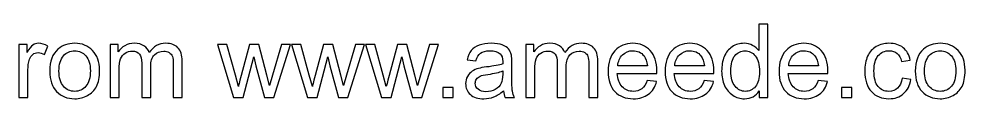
# Model space of a CAD drawing. Header units: millimetres. Extents: x 3373 to 5945, y -463 to 413.
# Drawn here: x 4654 to 5293, y -463 to -413 of the extents above; entities that cross this region are included whole.
import ezdxf

# ---------------------------------------------------------------- set-up
doc = ezdxf.new("R2010")
doc.units = ezdxf.units.MM
doc.header["$MEASUREMENT"] = 0
doc.layers.add('Layer 1', color=7, linetype='Continuous')

msp = doc.modelspace()

# ---------------------------------------------------------------- linework, layer by layer
at = {"layer": 'Layer 1', "color": 250}
for points, knots in [([(5154.4852, -462.3133), (5154.4852, -462.3133), (5154.4852, -457.758), (5154.4852, -457.758), (5154.4852, -457.758), (5152.2133, -461.2984), (5148.8689, -463.0744), (5144.4519, -463.0744), (5144.4519, -463.0744), (5141.5919, -463.0744), (5138.9625, -462.2902), (5136.5753, -460.7103), (5136.5753, -460.7103), (5134.1765, -459.1419), (5132.3198, -456.9392), (5130.9936, -454.1253), (5130.9936, -454.1253), (5129.6789, -451.2998), (5129.0215, -448.0592), (5129.0215, -444.3919), (5129.0215, -444.3919), (5129.0215, -440.8168), (5129.6212, -437.5762), (5130.8091, -434.6585), (5130.8091, -434.6585), (5132.0084, -431.7523), (5133.796, -429.515), (5136.1832, -427.9697), (5136.1832, -427.9697), (5138.5589, -426.4128), (5141.2344, -425.6401), (5144.1752, -425.6401), (5144.1752, -425.6401), (5146.3433, -425.6401), (5148.2692, -426.1014), (5149.9529, -427.0125), (5149.9529, -427.0125), (5151.6367, -427.9235), (5153.009, -429.1229), (5154.07, -430.5875), (5154.07, -430.5875), (5154.07, -430.5875), (5154.07, -412.7699), (5154.07, -412.7699), (5154.07, -412.7699), (5154.07, -412.7699), (5160.1591, -412.7699), (5160.1591, -412.7699), (5160.1591, -412.7699), (5160.1591, -412.7699), (5160.1591, -462.3133), (5160.1591, -462.3133), (5160.1591, -462.3133), (5160.1591, -462.3133), (5154.4852, -462.3133), (5154.4852, -462.3133)], [0, 0, 0, 0, 0.06666667, 0.06666667, 0.06666667, 0.06666667, 0.13333333, 0.13333333, 0.13333333, 0.13333333, 0.2, 0.2, 0.2, 0.2, 0.26666667, 0.26666667, 0.26666667, 0.26666667, 0.33333333, 0.33333333, 0.33333333, 0.33333333, 0.4, 0.4, 0.4, 0.4, 0.46666667, 0.46666667, 0.46666667, 0.46666667, 0.53333333, 0.53333333, 0.53333333, 0.53333333, 0.6, 0.6, 0.6, 0.6, 0.66666667, 0.66666667, 0.66666667, 0.66666667, 0.73333333, 0.73333333, 0.73333333, 0.73333333, 0.8, 0.8, 0.8, 0.8, 0.86666667, 0.86666667, 0.86666667, 0.86666667, 1, 1, 1, 1]), ([(4654.4381, -462.3133), (4654.4381, -462.3133), (4654.4381, -426.4012), (4654.4381, -426.4012), (4654.4381, -426.4012), (4654.4381, -426.4012), (4659.9044, -426.4012), (4659.9044, -426.4012), (4659.9044, -426.4012), (4659.9044, -426.4012), (4659.9044, -431.9022), (4659.9044, -431.9022), (4659.9044, -431.9022), (4661.2999, -429.3536), (4662.5915, -427.6698), (4663.7793, -426.8625), (4663.7793, -426.8625), (4664.9672, -426.0437), (4666.2703, -425.6401), (4667.6888, -425.6401), (4667.6888, -425.6401), (4669.7416, -425.6401), (4671.829, -426.2859), (4673.951, -427.566), (4673.951, -427.566), (4673.951, -427.566), (4671.7829, -433.1823), (4671.7829, -433.1823), (4671.7829, -433.1823), (4670.3067, -432.352), (4668.8306, -431.9368), (4667.3544, -431.9368), (4667.3544, -431.9368), (4666.0282, -431.9368), (4664.8403, -432.3405), (4663.7909, -433.1362), (4663.7909, -433.1362), (4662.7414, -433.9319), (4661.9918, -435.0391), (4661.542, -436.4575), (4661.542, -436.4575), (4660.8616, -438.6141), (4660.5272, -440.9783), (4660.5272, -443.55), (4660.5272, -443.55), (4660.5272, -443.55), (4660.5272, -462.3133), (4660.5272, -462.3133), (4660.5272, -462.3133), (4660.5272, -462.3133), (4654.4381, -462.3133), (4654.4381, -462.3133)], [0, 0, 0, 0, 0.07142857, 0.07142857, 0.07142857, 0.07142857, 0.14285714, 0.14285714, 0.14285714, 0.14285714, 0.21428571, 0.21428571, 0.21428571, 0.21428571, 0.28571429, 0.28571429, 0.28571429, 0.28571429, 0.35714286, 0.35714286, 0.35714286, 0.35714286, 0.42857143, 0.42857143, 0.42857143, 0.42857143, 0.5, 0.5, 0.5, 0.5, 0.57142857, 0.57142857, 0.57142857, 0.57142857, 0.64285714, 0.64285714, 0.64285714, 0.64285714, 0.71428571, 0.71428571, 0.71428571, 0.71428571, 0.78571429, 0.78571429, 0.78571429, 0.78571429, 0.85714286, 0.85714286, 0.85714286, 0.85714286, 1, 1, 1, 1]), ([(4675.2656, -444.3573), (4675.2656, -437.7261), (4677.1108, -432.8133), (4680.8127, -429.6188), (4680.8127, -429.6188), (4683.8919, -426.9663), (4687.663, -425.6401), (4692.103, -425.6401), (4692.103, -425.6401), (4697.0274, -425.6401), (4701.0637, -427.2547), (4704.2005, -430.4837), (4704.2005, -430.4837), (4707.3258, -433.7013), (4708.8943, -438.1643), (4708.8943, -443.8498), (4708.8943, -443.8498), (4708.8943, -448.4628), (4708.2023, -452.084), (4706.8184, -454.7249), (4706.8184, -454.7249), (4705.4345, -457.3659), (4703.4163, -459.4187), (4700.7639, -460.8833), (4700.7639, -460.8833), (4698.1229, -462.3479), (4695.2283, -463.0744), (4692.103, -463.0744), (4692.103, -463.0744), (4687.0749, -463.0744), (4683.0154, -461.4714), (4679.9132, -458.2539), (4679.9132, -458.2539), (4676.811, -455.0363), (4675.2656, -450.4003), (4675.2656, -444.3573)], [0, 0, 0, 0, 0.1, 0.1, 0.1, 0.1, 0.2, 0.2, 0.2, 0.2, 0.3, 0.3, 0.3, 0.3, 0.4, 0.4, 0.4, 0.4, 0.5, 0.5, 0.5, 0.5, 0.6, 0.6, 0.6, 0.6, 0.7, 0.7, 0.7, 0.7, 0.8, 0.8, 0.8, 0.8, 1, 1, 1, 1]), ([(4716.0329, -462.3133), (4716.0329, -462.3133), (4716.0329, -426.4012), (4716.0329, -426.4012), (4716.0329, -426.4012), (4716.0329, -426.4012), (4721.4992, -426.4012), (4721.4992, -426.4012), (4721.4992, -426.4012), (4721.4992, -426.4012), (4721.4992, -431.4755), (4721.4992, -431.4755), (4721.4992, -431.4755), (4722.6179, -429.7226), (4724.1171, -428.3041), (4725.9854, -427.2431), (4725.9854, -427.2431), (4727.8536, -426.1706), (4729.9756, -425.6401), (4732.3628, -425.6401), (4732.3628, -425.6401), (4735.0153, -425.6401), (4737.1949, -426.1937), (4738.8902, -427.2892), (4738.8902, -427.2892), (4740.5854, -428.3964), (4741.7848, -429.9302), (4742.4768, -431.9138), (4742.4768, -431.9138), (4745.3368, -427.7275), (4749.0387, -425.6401), (4753.6056, -425.6401), (4753.6056, -425.6401), (4757.1806, -425.6401), (4759.9369, -426.6204), (4761.8513, -428.5924), (4761.8513, -428.5924), (4763.7772, -430.5645), (4764.7459, -433.5975), (4764.7459, -437.6915), (4764.7459, -437.6915), (4764.7459, -437.6915), (4764.7459, -462.3133), (4764.7459, -462.3133), (4764.7459, -462.3133), (4764.7459, -462.3133), (4758.6568, -462.3133), (4758.6568, -462.3133), (4758.6568, -462.3133), (4758.6568, -462.3133), (4758.6568, -439.7097), (4758.6568, -439.7097), (4758.6568, -439.7097), (4758.6568, -437.2879), (4758.4492, -435.535), (4758.0571, -434.4624), (4758.0571, -434.4624), (4757.665, -433.3899), (4756.95, -432.5365), (4755.9005, -431.8792), (4755.9005, -431.8792), (4754.8626, -431.2218), (4753.6402, -430.8989), (4752.2447, -430.8989), (4752.2447, -430.8989), (4749.7076, -430.8989), (4747.6087, -431.7408), (4745.9365, -433.413), (4745.9365, -433.413), (4744.2643, -435.0967), (4743.434, -437.7838), (4743.434, -441.4742), (4743.434, -441.4742), (4743.434, -441.4742), (4743.434, -462.3133), (4743.434, -462.3133), (4743.434, -462.3133), (4743.434, -462.3133), (4737.3448, -462.3133), (4737.3448, -462.3133), (4737.3448, -462.3133), (4737.3448, -462.3133), (4737.3448, -439.0062), (4737.3448, -439.0062), (4737.3448, -439.0062), (4737.3448, -436.3076), (4736.8489, -434.2779), (4735.8571, -432.9286), (4735.8571, -432.9286), (4734.8653, -431.5793), (4733.2393, -430.8989), (4730.9904, -430.8989), (4730.9904, -430.8989), (4729.2836, -430.8989), (4727.7037, -431.3487), (4726.2506, -432.2482), (4726.2506, -432.2482), (4724.7975, -433.1477), (4723.7481, -434.4624), (4723.0907, -436.2038), (4723.0907, -436.2038), (4722.4449, -437.9337), (4722.122, -440.4362), (4722.122, -443.6999), (4722.122, -443.6999), (4722.122, -443.6999), (4722.122, -462.3133), (4722.122, -462.3133), (4722.122, -462.3133), (4722.122, -462.3133), (4716.0329, -462.3133), (4716.0329, -462.3133)], [0, 0, 0, 0, 0.03448276, 0.03448276, 0.03448276, 0.03448276, 0.06896552, 0.06896552, 0.06896552, 0.06896552, 0.10344828, 0.10344828, 0.10344828, 0.10344828, 0.13793103, 0.13793103, 0.13793103, 0.13793103, 0.17241379, 0.17241379, 0.17241379, 0.17241379, 0.20689655, 0.20689655, 0.20689655, 0.20689655, 0.24137931, 0.24137931, 0.24137931, 0.24137931, 0.27586207, 0.27586207, 0.27586207, 0.27586207, 0.31034483, 0.31034483, 0.31034483, 0.31034483, 0.34482759, 0.34482759, 0.34482759, 0.34482759, 0.37931034, 0.37931034, 0.37931034, 0.37931034, 0.4137931, 0.4137931, 0.4137931, 0.4137931, 0.44827586, 0.44827586, 0.44827586, 0.44827586, 0.48275862, 0.48275862, 0.48275862, 0.48275862, 0.51724138, 0.51724138, 0.51724138, 0.51724138, 0.55172414, 0.55172414, 0.55172414, 0.55172414, 0.5862069, 0.5862069, 0.5862069, 0.5862069, 0.62068966, 0.62068966, 0.62068966, 0.62068966, 0.65517241, 0.65517241, 0.65517241, 0.65517241, 0.68965517, 0.68965517, 0.68965517, 0.68965517, 0.72413793, 0.72413793, 0.72413793, 0.72413793, 0.75862069, 0.75862069, 0.75862069, 0.75862069, 0.79310345, 0.79310345, 0.79310345, 0.79310345, 0.82758621, 0.82758621, 0.82758621, 0.82758621, 0.86206897, 0.86206897, 0.86206897, 0.86206897, 0.89655172, 0.89655172, 0.89655172, 0.89655172, 0.93103448, 0.93103448, 0.93103448, 0.93103448, 1, 1, 1, 1]), ([(4799.3548, -462.3133), (4799.3548, -462.3133), (4788.5028, -426.4012), (4788.5028, -426.4012), (4788.5028, -426.4012), (4788.5028, -426.4012), (4794.8687, -426.4012), (4794.8687, -426.4012), (4794.8687, -426.4012), (4794.8687, -426.4012), (4800.6003, -447.1251), (4800.6003, -447.1251), (4800.6003, -447.1251), (4800.6003, -447.1251), (4802.63, -454.8403), (4802.63, -454.8403), (4802.63, -454.8403), (4802.7108, -454.4597), (4803.3335, -451.9918), (4804.4868, -447.4364), (4804.4868, -447.4364), (4804.4868, -447.4364), (4810.1723, -426.4012), (4810.1723, -426.4012), (4810.1723, -426.4012), (4810.1723, -426.4012), (4816.4113, -426.4012), (4816.4113, -426.4012), (4816.4113, -426.4012), (4816.4113, -426.4012), (4821.82, -447.2519), (4821.82, -447.2519), (4821.82, -447.2519), (4821.82, -447.2519), (4823.5845, -454.0907), (4823.5845, -454.0907), (4823.5845, -454.0907), (4823.5845, -454.0907), (4825.6488, -447.1597), (4825.6488, -447.1597), (4825.6488, -447.1597), (4825.6488, -447.1597), (4831.8533, -426.4012), (4831.8533, -426.4012), (4831.8533, -426.4012), (4831.8533, -426.4012), (4837.7694, -426.4012), (4837.7694, -426.4012), (4837.7694, -426.4012), (4837.7694, -426.4012), (4826.5022, -462.3133), (4826.5022, -462.3133), (4826.5022, -462.3133), (4826.5022, -462.3133), (4820.2055, -462.3133), (4820.2055, -462.3133), (4820.2055, -462.3133), (4820.2055, -462.3133), (4814.5085, -440.8283), (4814.5085, -440.8283), (4814.5085, -440.8283), (4814.5085, -440.8283), (4813.0669, -434.6815), (4813.0669, -434.6815), (4813.0669, -434.6815), (4813.0669, -434.6815), (4805.8015, -462.3133), (4805.8015, -462.3133), (4805.8015, -462.3133), (4805.8015, -462.3133), (4799.3548, -462.3133), (4799.3548, -462.3133)], [0, 0, 0, 0, 0.05263158, 0.05263158, 0.05263158, 0.05263158, 0.10526316, 0.10526316, 0.10526316, 0.10526316, 0.15789474, 0.15789474, 0.15789474, 0.15789474, 0.21052632, 0.21052632, 0.21052632, 0.21052632, 0.26315789, 0.26315789, 0.26315789, 0.26315789, 0.31578947, 0.31578947, 0.31578947, 0.31578947, 0.36842105, 0.36842105, 0.36842105, 0.36842105, 0.42105263, 0.42105263, 0.42105263, 0.42105263, 0.47368421, 0.47368421, 0.47368421, 0.47368421, 0.52631579, 0.52631579, 0.52631579, 0.52631579, 0.57894737, 0.57894737, 0.57894737, 0.57894737, 0.63157895, 0.63157895, 0.63157895, 0.63157895, 0.68421053, 0.68421053, 0.68421053, 0.68421053, 0.73684211, 0.73684211, 0.73684211, 0.73684211, 0.78947368, 0.78947368, 0.78947368, 0.78947368, 0.84210526, 0.84210526, 0.84210526, 0.84210526, 0.89473684, 0.89473684, 0.89473684, 0.89473684, 1, 1, 1, 1]), ([(4849.3249, -462.3133), (4849.3249, -462.3133), (4838.4729, -426.4012), (4838.4729, -426.4012), (4838.4729, -426.4012), (4838.4729, -426.4012), (4844.8388, -426.4012), (4844.8388, -426.4012), (4844.8388, -426.4012), (4844.8388, -426.4012), (4850.5704, -447.1251), (4850.5704, -447.1251), (4850.5704, -447.1251), (4850.5704, -447.1251), (4852.6001, -454.8403), (4852.6001, -454.8403), (4852.6001, -454.8403), (4852.6809, -454.4597), (4853.3036, -451.9918), (4854.4569, -447.4364), (4854.4569, -447.4364), (4854.4569, -447.4364), (4860.1424, -426.4012), (4860.1424, -426.4012), (4860.1424, -426.4012), (4860.1424, -426.4012), (4866.3814, -426.4012), (4866.3814, -426.4012), (4866.3814, -426.4012), (4866.3814, -426.4012), (4871.7901, -447.2519), (4871.7901, -447.2519), (4871.7901, -447.2519), (4871.7901, -447.2519), (4873.5546, -454.0907), (4873.5546, -454.0907), (4873.5546, -454.0907), (4873.5546, -454.0907), (4875.6189, -447.1597), (4875.6189, -447.1597), (4875.6189, -447.1597), (4875.6189, -447.1597), (4881.8234, -426.4012), (4881.8234, -426.4012), (4881.8234, -426.4012), (4881.8234, -426.4012), (4887.7395, -426.4012), (4887.7395, -426.4012), (4887.7395, -426.4012), (4887.7395, -426.4012), (4876.4723, -462.3133), (4876.4723, -462.3133), (4876.4723, -462.3133), (4876.4723, -462.3133), (4870.1756, -462.3133), (4870.1756, -462.3133), (4870.1756, -462.3133), (4870.1756, -462.3133), (4864.4786, -440.8283), (4864.4786, -440.8283), (4864.4786, -440.8283), (4864.4786, -440.8283), (4863.037, -434.6815), (4863.037, -434.6815), (4863.037, -434.6815), (4863.037, -434.6815), (4855.7716, -462.3133), (4855.7716, -462.3133), (4855.7716, -462.3133), (4855.7716, -462.3133), (4849.3249, -462.3133), (4849.3249, -462.3133)], [0, 0, 0, 0, 0.05263158, 0.05263158, 0.05263158, 0.05263158, 0.10526316, 0.10526316, 0.10526316, 0.10526316, 0.15789474, 0.15789474, 0.15789474, 0.15789474, 0.21052632, 0.21052632, 0.21052632, 0.21052632, 0.26315789, 0.26315789, 0.26315789, 0.26315789, 0.31578947, 0.31578947, 0.31578947, 0.31578947, 0.36842105, 0.36842105, 0.36842105, 0.36842105, 0.42105263, 0.42105263, 0.42105263, 0.42105263, 0.47368421, 0.47368421, 0.47368421, 0.47368421, 0.52631579, 0.52631579, 0.52631579, 0.52631579, 0.57894737, 0.57894737, 0.57894737, 0.57894737, 0.63157895, 0.63157895, 0.63157895, 0.63157895, 0.68421053, 0.68421053, 0.68421053, 0.68421053, 0.73684211, 0.73684211, 0.73684211, 0.73684211, 0.78947368, 0.78947368, 0.78947368, 0.78947368, 0.84210526, 0.84210526, 0.84210526, 0.84210526, 0.89473684, 0.89473684, 0.89473684, 0.89473684, 1, 1, 1, 1]), ([(4899.295, -462.3133), (4899.295, -462.3133), (4888.443, -426.4012), (4888.443, -426.4012), (4888.443, -426.4012), (4888.443, -426.4012), (4894.8089, -426.4012), (4894.8089, -426.4012), (4894.8089, -426.4012), (4894.8089, -426.4012), (4900.5405, -447.1251), (4900.5405, -447.1251), (4900.5405, -447.1251), (4900.5405, -447.1251), (4902.5702, -454.8403), (4902.5702, -454.8403), (4902.5702, -454.8403), (4902.651, -454.4597), (4903.2737, -451.9918), (4904.427, -447.4364), (4904.427, -447.4364), (4904.427, -447.4364), (4910.1125, -426.4012), (4910.1125, -426.4012), (4910.1125, -426.4012), (4910.1125, -426.4012), (4916.3515, -426.4012), (4916.3515, -426.4012), (4916.3515, -426.4012), (4916.3515, -426.4012), (4921.7602, -447.2519), (4921.7602, -447.2519), (4921.7602, -447.2519), (4921.7602, -447.2519), (4923.5247, -454.0907), (4923.5247, -454.0907), (4923.5247, -454.0907), (4923.5247, -454.0907), (4925.589, -447.1597), (4925.589, -447.1597), (4925.589, -447.1597), (4925.589, -447.1597), (4931.7935, -426.4012), (4931.7935, -426.4012), (4931.7935, -426.4012), (4931.7935, -426.4012), (4937.7096, -426.4012), (4937.7096, -426.4012), (4937.7096, -426.4012), (4937.7096, -426.4012), (4926.4424, -462.3133), (4926.4424, -462.3133), (4926.4424, -462.3133), (4926.4424, -462.3133), (4920.1457, -462.3133), (4920.1457, -462.3133), (4920.1457, -462.3133), (4920.1457, -462.3133), (4914.4487, -440.8283), (4914.4487, -440.8283), (4914.4487, -440.8283), (4914.4487, -440.8283), (4913.0071, -434.6815), (4913.0071, -434.6815), (4913.0071, -434.6815), (4913.0071, -434.6815), (4905.7417, -462.3133), (4905.7417, -462.3133), (4905.7417, -462.3133), (4905.7417, -462.3133), (4899.295, -462.3133), (4899.295, -462.3133)], [0, 0, 0, 0, 0.05263158, 0.05263158, 0.05263158, 0.05263158, 0.10526316, 0.10526316, 0.10526316, 0.10526316, 0.15789474, 0.15789474, 0.15789474, 0.15789474, 0.21052632, 0.21052632, 0.21052632, 0.21052632, 0.26315789, 0.26315789, 0.26315789, 0.26315789, 0.31578947, 0.31578947, 0.31578947, 0.31578947, 0.36842105, 0.36842105, 0.36842105, 0.36842105, 0.42105263, 0.42105263, 0.42105263, 0.42105263, 0.47368421, 0.47368421, 0.47368421, 0.47368421, 0.52631579, 0.52631579, 0.52631579, 0.52631579, 0.57894737, 0.57894737, 0.57894737, 0.57894737, 0.63157895, 0.63157895, 0.63157895, 0.63157895, 0.68421053, 0.68421053, 0.68421053, 0.68421053, 0.73684211, 0.73684211, 0.73684211, 0.73684211, 0.78947368, 0.78947368, 0.78947368, 0.78947368, 0.84210526, 0.84210526, 0.84210526, 0.84210526, 0.89473684, 0.89473684, 0.89473684, 0.89473684, 1, 1, 1, 1]), ([(4981.6714, -457.8156), (4979.411, -459.7416), (4977.2314, -461.0909), (4975.144, -461.8866), (4975.144, -461.8866), (4973.0566, -462.6823), (4970.8193, -463.0744), (4968.4206, -463.0744), (4968.4206, -463.0744), (4964.4765, -463.0744), (4961.4434, -462.1172), (4959.3215, -460.1913), (4959.3215, -460.1913), (4957.1995, -458.2769), (4956.1385, -455.8205), (4956.1385, -452.8336), (4956.1385, -452.8336), (4956.1385, -451.0807), (4956.5421, -449.4777), (4957.3379, -448.0246), (4957.3379, -448.0246), (4958.1452, -446.5715), (4959.1946, -445.4183), (4960.4862, -444.5418), (4960.4862, -444.5418), (4961.7894, -443.6653), (4963.2425, -442.9964), (4964.8686, -442.5467), (4964.8686, -442.5467), (4966.0679, -442.2353), (4967.8785, -441.9355), (4970.2888, -441.6356), (4970.2888, -441.6356), (4975.2016, -441.059), (4978.8344, -440.3555), (4981.1524, -439.5482), (4981.1524, -439.5482), (4981.1755, -438.7179), (4981.187, -438.1874), (4981.187, -437.9683), (4981.187, -437.9683), (4981.187, -435.5004), (4980.6104, -433.759), (4979.4571, -432.7441), (4979.4571, -432.7441), (4977.9002, -431.3717), (4975.5822, -430.6913), (4972.5146, -430.6913), (4972.5146, -430.6913), (4969.643, -430.6913), (4967.521, -431.1987), (4966.1602, -432.2021), (4966.1602, -432.2021), (4964.7878, -433.2054), (4963.7845, -434.9814), (4963.1272, -437.5416), (4963.1272, -437.5416), (4963.1272, -437.5416), (4957.1764, -436.7113), (4957.1764, -436.7113), (4957.1764, -436.7113), (4957.7185, -434.1626), (4958.6065, -432.0983), (4959.852, -430.5299), (4959.852, -430.5299), (4961.0975, -428.9615), (4962.8965, -427.7621), (4965.2491, -426.9087), (4965.2491, -426.9087), (4967.5902, -426.0668), (4970.3234, -425.6401), (4973.4141, -425.6401), (4973.4141, -425.6401), (4976.4818, -425.6401), (4978.9843, -425.9976), (4980.9102, -426.7242), (4980.9102, -426.7242), (4982.8246, -427.4507), (4984.2431, -428.3502), (4985.1426, -429.4458), (4985.1426, -429.4458), (4986.0422, -430.5414), (4986.6764, -431.9253), (4987.0455, -433.5975), (4987.0455, -433.5975), (4987.2415, -434.6354), (4987.3453, -436.5037), (4987.3453, -439.1907), (4987.3453, -439.1907), (4987.3453, -439.1907), (4987.3453, -447.2635), (4987.3453, -447.2635), (4987.3453, -447.2635), (4987.3453, -452.9028), (4987.4722, -456.4663), (4987.7259, -457.9771), (4987.7259, -457.9771), (4987.9681, -459.4878), (4988.4755, -460.9294), (4989.2136, -462.3133), (4989.2136, -462.3133), (4989.2136, -462.3133), (4982.8477, -462.3133), (4982.8477, -462.3133), (4982.8477, -462.3133), (4982.2364, -461.0332), (4981.8443, -459.534), (4981.6714, -457.8156)], [0, 0, 0, 0, 0.03571429, 0.03571429, 0.03571429, 0.03571429, 0.07142857, 0.07142857, 0.07142857, 0.07142857, 0.10714286, 0.10714286, 0.10714286, 0.10714286, 0.14285714, 0.14285714, 0.14285714, 0.14285714, 0.17857143, 0.17857143, 0.17857143, 0.17857143, 0.21428571, 0.21428571, 0.21428571, 0.21428571, 0.25, 0.25, 0.25, 0.25, 0.28571429, 0.28571429, 0.28571429, 0.28571429, 0.32142857, 0.32142857, 0.32142857, 0.32142857, 0.35714286, 0.35714286, 0.35714286, 0.35714286, 0.39285714, 0.39285714, 0.39285714, 0.39285714, 0.42857143, 0.42857143, 0.42857143, 0.42857143, 0.46428571, 0.46428571, 0.46428571, 0.46428571, 0.5, 0.5, 0.5, 0.5, 0.53571429, 0.53571429, 0.53571429, 0.53571429, 0.57142857, 0.57142857, 0.57142857, 0.57142857, 0.60714286, 0.60714286, 0.60714286, 0.60714286, 0.64285714, 0.64285714, 0.64285714, 0.64285714, 0.67857143, 0.67857143, 0.67857143, 0.67857143, 0.71428571, 0.71428571, 0.71428571, 0.71428571, 0.75, 0.75, 0.75, 0.75, 0.78571429, 0.78571429, 0.78571429, 0.78571429, 0.82142857, 0.82142857, 0.82142857, 0.82142857, 0.85714286, 0.85714286, 0.85714286, 0.85714286, 0.89285714, 0.89285714, 0.89285714, 0.89285714, 0.92857143, 0.92857143, 0.92857143, 0.92857143, 1, 1, 1, 1]), ([(4996.6982, -462.3133), (4996.6982, -462.3133), (4996.6982, -426.4012), (4996.6982, -426.4012), (4996.6982, -426.4012), (4996.6982, -426.4012), (5002.1645, -426.4012), (5002.1645, -426.4012), (5002.1645, -426.4012), (5002.1645, -426.4012), (5002.1645, -431.4755), (5002.1645, -431.4755), (5002.1645, -431.4755), (5003.2832, -429.7226), (5004.7824, -428.3041), (5006.6507, -427.2431), (5006.6507, -427.2431), (5008.5189, -426.1706), (5010.6409, -425.6401), (5013.0281, -425.6401), (5013.0281, -425.6401), (5015.6806, -425.6401), (5017.8602, -426.1937), (5019.5555, -427.2892), (5019.5555, -427.2892), (5021.2507, -428.3964), (5022.4501, -429.9302), (5023.1421, -431.9138), (5023.1421, -431.9138), (5026.0021, -427.7275), (5029.704, -425.6401), (5034.2709, -425.6401), (5034.2709, -425.6401), (5037.8459, -425.6401), (5040.6022, -426.6204), (5042.5166, -428.5924), (5042.5166, -428.5924), (5044.4425, -430.5645), (5045.4112, -433.5975), (5045.4112, -437.6915), (5045.4112, -437.6915), (5045.4112, -437.6915), (5045.4112, -462.3133), (5045.4112, -462.3133), (5045.4112, -462.3133), (5045.4112, -462.3133), (5039.3221, -462.3133), (5039.3221, -462.3133), (5039.3221, -462.3133), (5039.3221, -462.3133), (5039.3221, -439.7097), (5039.3221, -439.7097), (5039.3221, -439.7097), (5039.3221, -437.2879), (5039.1145, -435.535), (5038.7224, -434.4624), (5038.7224, -434.4624), (5038.3303, -433.3899), (5037.6153, -432.5365), (5036.5658, -431.8792), (5036.5658, -431.8792), (5035.5279, -431.2218), (5034.3055, -430.8989), (5032.91, -430.8989), (5032.91, -430.8989), (5030.3729, -430.8989), (5028.274, -431.7408), (5026.6018, -433.413), (5026.6018, -433.413), (5024.9296, -435.0967), (5024.0993, -437.7838), (5024.0993, -441.4742), (5024.0993, -441.4742), (5024.0993, -441.4742), (5024.0993, -462.3133), (5024.0993, -462.3133), (5024.0993, -462.3133), (5024.0993, -462.3133), (5018.0101, -462.3133), (5018.0101, -462.3133), (5018.0101, -462.3133), (5018.0101, -462.3133), (5018.0101, -439.0062), (5018.0101, -439.0062), (5018.0101, -439.0062), (5018.0101, -436.3076), (5017.5142, -434.2779), (5016.5224, -432.9286), (5016.5224, -432.9286), (5015.5306, -431.5793), (5013.9046, -430.8989), (5011.6557, -430.8989), (5011.6557, -430.8989), (5009.9489, -430.8989), (5008.369, -431.3487), (5006.9159, -432.2482), (5006.9159, -432.2482), (5005.4628, -433.1477), (5004.4134, -434.4624), (5003.756, -436.2038), (5003.756, -436.2038), (5003.1102, -437.9337), (5002.7873, -440.4362), (5002.7873, -443.6999), (5002.7873, -443.6999), (5002.7873, -443.6999), (5002.7873, -462.3133), (5002.7873, -462.3133), (5002.7873, -462.3133), (5002.7873, -462.3133), (4996.6982, -462.3133), (4996.6982, -462.3133)], [0, 0, 0, 0, 0.03448276, 0.03448276, 0.03448276, 0.03448276, 0.06896552, 0.06896552, 0.06896552, 0.06896552, 0.10344828, 0.10344828, 0.10344828, 0.10344828, 0.13793103, 0.13793103, 0.13793103, 0.13793103, 0.17241379, 0.17241379, 0.17241379, 0.17241379, 0.20689655, 0.20689655, 0.20689655, 0.20689655, 0.24137931, 0.24137931, 0.24137931, 0.24137931, 0.27586207, 0.27586207, 0.27586207, 0.27586207, 0.31034483, 0.31034483, 0.31034483, 0.31034483, 0.34482759, 0.34482759, 0.34482759, 0.34482759, 0.37931034, 0.37931034, 0.37931034, 0.37931034, 0.4137931, 0.4137931, 0.4137931, 0.4137931, 0.44827586, 0.44827586, 0.44827586, 0.44827586, 0.48275862, 0.48275862, 0.48275862, 0.48275862, 0.51724138, 0.51724138, 0.51724138, 0.51724138, 0.55172414, 0.55172414, 0.55172414, 0.55172414, 0.5862069, 0.5862069, 0.5862069, 0.5862069, 0.62068966, 0.62068966, 0.62068966, 0.62068966, 0.65517241, 0.65517241, 0.65517241, 0.65517241, 0.68965517, 0.68965517, 0.68965517, 0.68965517, 0.72413793, 0.72413793, 0.72413793, 0.72413793, 0.75862069, 0.75862069, 0.75862069, 0.75862069, 0.79310345, 0.79310345, 0.79310345, 0.79310345, 0.82758621, 0.82758621, 0.82758621, 0.82758621, 0.86206897, 0.86206897, 0.86206897, 0.86206897, 0.89655172, 0.89655172, 0.89655172, 0.89655172, 0.93103448, 0.93103448, 0.93103448, 0.93103448, 1, 1, 1, 1]), ([(5078.8323, -450.6886), (5078.8323, -450.6886), (5085.129, -451.5189), (5085.129, -451.5189), (5085.129, -451.5189), (5084.1487, -455.1747), (5082.3151, -458.0232), (5079.6395, -460.0414), (5079.6395, -460.0414), (5076.964, -462.0596), (5073.5504, -463.0744), (5069.3872, -463.0744), (5069.3872, -463.0744), (5064.1515, -463.0744), (5059.9998, -461.4599), (5056.9322, -458.2308), (5056.9322, -458.2308), (5053.8645, -455.0133), (5052.3307, -450.481), (5052.3307, -444.6571), (5052.3307, -444.6571), (5052.3307, -438.6372), (5053.8761, -433.955), (5056.9783, -430.6337), (5056.9783, -430.6337), (5060.0805, -427.3008), (5064.1053, -425.6401), (5069.0528, -425.6401), (5069.0528, -425.6401), (5073.8387, -425.6401), (5077.7482, -427.2662), (5080.7813, -430.5299), (5080.7813, -430.5299), (5083.8143, -433.7936), (5085.3366, -438.3835), (5085.3366, -444.2996), (5085.3366, -444.2996), (5085.3366, -444.6571), (5085.325, -445.1991), (5085.302, -445.9142), (5085.302, -445.9142), (5085.302, -445.9142), (5058.5582, -445.9142), (5058.5582, -445.9142), (5058.5582, -445.9142), (5058.7889, -449.8467), (5059.896, -452.8682), (5061.9026, -454.9556), (5061.9026, -454.9556), (5063.8978, -457.043), (5066.4003, -458.0924), (5069.3872, -458.0924), (5069.3872, -458.0924), (5071.613, -458.0924), (5073.5158, -457.5043), (5075.0842, -456.328), (5075.0842, -456.328), (5076.6642, -455.1516), (5077.9097, -453.2719), (5078.8323, -450.6886)], [0, 0, 0, 0, 0.0625, 0.0625, 0.0625, 0.0625, 0.125, 0.125, 0.125, 0.125, 0.1875, 0.1875, 0.1875, 0.1875, 0.25, 0.25, 0.25, 0.25, 0.3125, 0.3125, 0.3125, 0.3125, 0.375, 0.375, 0.375, 0.375, 0.4375, 0.4375, 0.4375, 0.4375, 0.5, 0.5, 0.5, 0.5, 0.5625, 0.5625, 0.5625, 0.5625, 0.625, 0.625, 0.625, 0.625, 0.6875, 0.6875, 0.6875, 0.6875, 0.75, 0.75, 0.75, 0.75, 0.8125, 0.8125, 0.8125, 0.8125, 0.875, 0.875, 0.875, 0.875, 1, 1, 1, 1]), ([(5117.3161, -450.6886), (5117.3161, -450.6886), (5123.6128, -451.5189), (5123.6128, -451.5189), (5123.6128, -451.5189), (5122.6325, -455.1747), (5120.7989, -458.0232), (5118.1233, -460.0414), (5118.1233, -460.0414), (5115.4478, -462.0596), (5112.0342, -463.0744), (5107.871, -463.0744), (5107.871, -463.0744), (5102.6353, -463.0744), (5098.4836, -461.4599), (5095.416, -458.2308), (5095.416, -458.2308), (5092.3483, -455.0133), (5090.8145, -450.481), (5090.8145, -444.6571), (5090.8145, -444.6571), (5090.8145, -438.6372), (5092.3599, -433.955), (5095.4621, -430.6337), (5095.4621, -430.6337), (5098.5643, -427.3008), (5102.5891, -425.6401), (5107.5366, -425.6401), (5107.5366, -425.6401), (5112.3225, -425.6401), (5116.232, -427.2662), (5119.2651, -430.5299), (5119.2651, -430.5299), (5122.2981, -433.7936), (5123.8204, -438.3835), (5123.8204, -444.2996), (5123.8204, -444.2996), (5123.8204, -444.6571), (5123.8088, -445.1991), (5123.7858, -445.9142), (5123.7858, -445.9142), (5123.7858, -445.9142), (5097.042, -445.9142), (5097.042, -445.9142), (5097.042, -445.9142), (5097.2727, -449.8467), (5098.3798, -452.8682), (5100.3864, -454.9556), (5100.3864, -454.9556), (5102.3816, -457.043), (5104.8841, -458.0924), (5107.871, -458.0924), (5107.871, -458.0924), (5110.0968, -458.0924), (5111.9996, -457.5043), (5113.568, -456.328), (5113.568, -456.328), (5115.148, -455.1516), (5116.3935, -453.2719), (5117.3161, -450.6886)], [0, 0, 0, 0, 0.0625, 0.0625, 0.0625, 0.0625, 0.125, 0.125, 0.125, 0.125, 0.1875, 0.1875, 0.1875, 0.1875, 0.25, 0.25, 0.25, 0.25, 0.3125, 0.3125, 0.3125, 0.3125, 0.375, 0.375, 0.375, 0.375, 0.4375, 0.4375, 0.4375, 0.4375, 0.5, 0.5, 0.5, 0.5, 0.5625, 0.5625, 0.5625, 0.5625, 0.625, 0.625, 0.625, 0.625, 0.6875, 0.6875, 0.6875, 0.6875, 0.75, 0.75, 0.75, 0.75, 0.8125, 0.8125, 0.8125, 0.8125, 0.875, 0.875, 0.875, 0.875, 1, 1, 1, 1]), ([(5194.2837, -450.6886), (5194.2837, -450.6886), (5200.5804, -451.5189), (5200.5804, -451.5189), (5200.5804, -451.5189), (5199.6001, -455.1747), (5197.7665, -458.0232), (5195.0909, -460.0414), (5195.0909, -460.0414), (5192.4154, -462.0596), (5189.0018, -463.0744), (5184.8386, -463.0744), (5184.8386, -463.0744), (5179.6029, -463.0744), (5175.4512, -461.4599), (5172.3836, -458.2308), (5172.3836, -458.2308), (5169.3159, -455.0133), (5167.7821, -450.481), (5167.7821, -444.6571), (5167.7821, -444.6571), (5167.7821, -438.6372), (5169.3275, -433.955), (5172.4297, -430.6337), (5172.4297, -430.6337), (5175.5319, -427.3008), (5179.5567, -425.6401), (5184.5042, -425.6401), (5184.5042, -425.6401), (5189.2901, -425.6401), (5193.1996, -427.2662), (5196.2327, -430.5299), (5196.2327, -430.5299), (5199.2657, -433.7936), (5200.788, -438.3835), (5200.788, -444.2996), (5200.788, -444.2996), (5200.788, -444.6571), (5200.7764, -445.1991), (5200.7534, -445.9142), (5200.7534, -445.9142), (5200.7534, -445.9142), (5174.0096, -445.9142), (5174.0096, -445.9142), (5174.0096, -445.9142), (5174.2403, -449.8467), (5175.3474, -452.8682), (5177.354, -454.9556), (5177.354, -454.9556), (5179.3492, -457.043), (5181.8517, -458.0924), (5184.8386, -458.0924), (5184.8386, -458.0924), (5187.0644, -458.0924), (5188.9672, -457.5043), (5190.5356, -456.328), (5190.5356, -456.328), (5192.1156, -455.1516), (5193.3611, -453.2719), (5194.2837, -450.6886)], [0, 0, 0, 0, 0.0625, 0.0625, 0.0625, 0.0625, 0.125, 0.125, 0.125, 0.125, 0.1875, 0.1875, 0.1875, 0.1875, 0.25, 0.25, 0.25, 0.25, 0.3125, 0.3125, 0.3125, 0.3125, 0.375, 0.375, 0.375, 0.375, 0.4375, 0.4375, 0.4375, 0.4375, 0.5, 0.5, 0.5, 0.5, 0.5625, 0.5625, 0.5625, 0.5625, 0.625, 0.625, 0.625, 0.625, 0.6875, 0.6875, 0.6875, 0.6875, 0.75, 0.75, 0.75, 0.75, 0.8125, 0.8125, 0.8125, 0.8125, 0.875, 0.875, 0.875, 0.875, 1, 1, 1, 1]), ([(5250.9542, -449.1663), (5250.9542, -449.1663), (5256.9049, -449.9966), (5256.9049, -449.9966), (5256.9049, -449.9966), (5256.2475, -454.0907), (5254.5869, -457.2852), (5251.8998, -459.6032), (5251.8998, -459.6032), (5249.2128, -461.9212), (5245.9029, -463.0744), (5241.9934, -463.0744), (5241.9934, -463.0744), (5237.0921, -463.0744), (5233.1481, -461.4714), (5230.1727, -458.2654), (5230.1727, -458.2654), (5227.1858, -455.0594), (5225.6981, -450.4695), (5225.6981, -444.4957), (5225.6981, -444.4957), (5225.6981, -440.6208), (5226.3439, -437.2418), (5227.624, -434.3356), (5227.624, -434.3356), (5228.9041, -431.4409), (5230.8531, -429.2613), (5233.4825, -427.8197), (5233.4825, -427.8197), (5236.1004, -426.3667), (5238.9489, -425.6401), (5242.0396, -425.6401), (5242.0396, -425.6401), (5245.926, -425.6401), (5249.1205, -426.6204), (5251.5884, -428.5924), (5251.5884, -428.5924), (5254.0679, -430.5645), (5255.6594, -433.3668), (5256.3513, -436.988), (5256.3513, -436.988), (5256.3513, -436.988), (5250.4698, -437.8876), (5250.4698, -437.8876), (5250.4698, -437.8876), (5249.9047, -435.4773), (5248.9129, -433.6667), (5247.4714, -432.4443), (5247.4714, -432.4443), (5246.0413, -431.2333), (5244.3115, -430.6221), (5242.2818, -430.6221), (5242.2818, -430.6221), (5239.2141, -430.6221), (5236.7231, -431.7177), (5234.7972, -433.9089), (5234.7972, -433.9089), (5232.8828, -436.1116), (5231.9256, -439.5713), (5231.9256, -444.3227), (5231.9256, -444.3227), (5231.9256, -449.1432), (5232.8482, -452.6376), (5234.6934, -454.8172), (5234.6934, -454.8172), (5236.5501, -456.9968), (5238.9604, -458.0924), (5241.9242, -458.0924), (5241.9242, -458.0924), (5244.323, -458.0924), (5246.3181, -457.3659), (5247.9096, -455.9013), (5247.9096, -455.9013), (5249.5126, -454.4482), (5250.5275, -452.1993), (5250.9542, -449.1663)], [0, 0, 0, 0, 0.05, 0.05, 0.05, 0.05, 0.1, 0.1, 0.1, 0.1, 0.15, 0.15, 0.15, 0.15, 0.2, 0.2, 0.2, 0.2, 0.25, 0.25, 0.25, 0.25, 0.3, 0.3, 0.3, 0.3, 0.35, 0.35, 0.35, 0.35, 0.4, 0.4, 0.4, 0.4, 0.45, 0.45, 0.45, 0.45, 0.5, 0.5, 0.5, 0.5, 0.55, 0.55, 0.55, 0.55, 0.6, 0.6, 0.6, 0.6, 0.65, 0.65, 0.65, 0.65, 0.7, 0.7, 0.7, 0.7, 0.75, 0.75, 0.75, 0.75, 0.8, 0.8, 0.8, 0.8, 0.85, 0.85, 0.85, 0.85, 0.9, 0.9, 0.9, 0.9, 1, 1, 1, 1]), ([(5259.8111, -444.3573), (5259.8111, -437.7261), (5261.6563, -432.8133), (5265.3582, -429.6188), (5265.3582, -429.6188), (5268.4374, -426.9663), (5272.2085, -425.6401), (5276.6485, -425.6401), (5276.6485, -425.6401), (5281.5729, -425.6401), (5285.6092, -427.2547), (5288.746, -430.4837), (5288.746, -430.4837), (5291.8713, -433.7013), (5293.4398, -438.1643), (5293.4398, -443.8498), (5293.4398, -443.8498), (5293.4398, -448.4628), (5292.7478, -452.084), (5291.3639, -454.7249), (5291.3639, -454.7249), (5289.98, -457.3659), (5287.9618, -459.4187), (5285.3094, -460.8833), (5285.3094, -460.8833), (5282.6684, -462.3479), (5279.7738, -463.0744), (5276.6485, -463.0744), (5276.6485, -463.0744), (5271.6204, -463.0744), (5267.5609, -461.4714), (5264.4587, -458.2539), (5264.4587, -458.2539), (5261.3565, -455.0363), (5259.8111, -450.4003), (5259.8111, -444.3573)], [0, 0, 0, 0, 0.1, 0.1, 0.1, 0.1, 0.2, 0.2, 0.2, 0.2, 0.3, 0.3, 0.3, 0.3, 0.4, 0.4, 0.4, 0.4, 0.5, 0.5, 0.5, 0.5, 0.6, 0.6, 0.6, 0.6, 0.7, 0.7, 0.7, 0.7, 0.8, 0.8, 0.8, 0.8, 1, 1, 1, 1]), ([(4681.4931, -444.3688), (4681.4931, -448.9587), (4682.4965, -452.3954), (4684.5031, -454.6673), (4684.5031, -454.6673), (4686.5213, -456.9507), (4689.0469, -458.0924), (4692.103, -458.0924), (4692.103, -458.0924), (4695.1245, -458.0924), (4697.6386, -456.9507), (4699.6568, -454.6558), (4699.6568, -454.6558), (4701.6634, -452.3608), (4702.6667, -448.8665), (4702.6667, -444.1728), (4702.6667, -444.1728), (4702.6667, -439.7443), (4701.6519, -436.3884), (4699.6337, -434.1165), (4699.6337, -434.1165), (4697.6155, -431.833), (4695.1014, -430.6913), (4692.103, -430.6913), (4692.103, -430.6913), (4689.0469, -430.6913), (4686.5213, -431.8215), (4684.5031, -434.0934), (4684.5031, -434.0934), (4682.4965, -436.3653), (4681.4931, -439.7904), (4681.4931, -444.3688)], [0, 0, 0, 0, 0.11111111, 0.11111111, 0.11111111, 0.11111111, 0.22222222, 0.22222222, 0.22222222, 0.22222222, 0.33333333, 0.33333333, 0.33333333, 0.33333333, 0.44444444, 0.44444444, 0.44444444, 0.44444444, 0.55555556, 0.55555556, 0.55555556, 0.55555556, 0.66666667, 0.66666667, 0.66666667, 0.66666667, 0.77777778, 0.77777778, 0.77777778, 0.77777778, 1, 1, 1, 1]), ([(5058.9042, -440.9321), (5058.9042, -440.9321), (5078.9015, -440.9321), (5078.9015, -440.9321), (5078.9015, -440.9321), (5078.6362, -437.9106), (5077.8635, -435.6503), (5076.6065, -434.1395), (5076.6065, -434.1395), (5074.6806, -431.7984), (5072.1665, -430.6221), (5069.0874, -430.6221), (5069.0874, -430.6221), (5066.2965, -430.6221), (5063.9554, -431.5563), (5062.0526, -433.4245), (5062.0526, -433.4245), (5060.1612, -435.2928), (5059.1118, -437.7953), (5058.9042, -440.9321)], [0, 0, 0, 0, 0.16666667, 0.16666667, 0.16666667, 0.16666667, 0.33333333, 0.33333333, 0.33333333, 0.33333333, 0.5, 0.5, 0.5, 0.5, 0.66666667, 0.66666667, 0.66666667, 0.66666667, 1, 1, 1, 1]), ([(5097.388, -440.9321), (5097.388, -440.9321), (5117.3853, -440.9321), (5117.3853, -440.9321), (5117.3853, -440.9321), (5117.12, -437.9106), (5116.3473, -435.6503), (5115.0903, -434.1395), (5115.0903, -434.1395), (5113.1644, -431.7984), (5110.6503, -430.6221), (5107.5712, -430.6221), (5107.5712, -430.6221), (5104.7803, -430.6221), (5102.4392, -431.5563), (5100.5364, -433.4245), (5100.5364, -433.4245), (5098.645, -435.2928), (5097.5956, -437.7953), (5097.388, -440.9321)], [0, 0, 0, 0, 0.16666667, 0.16666667, 0.16666667, 0.16666667, 0.33333333, 0.33333333, 0.33333333, 0.33333333, 0.5, 0.5, 0.5, 0.5, 0.66666667, 0.66666667, 0.66666667, 0.66666667, 1, 1, 1, 1]), ([(5135.249, -444.4034), (5135.249, -448.9933), (5136.2178, -452.4185), (5138.1668, -454.6904), (5138.1668, -454.6904), (5140.1042, -456.9622), (5142.3992, -458.0924), (5145.0401, -458.0924), (5145.0401, -458.0924), (5147.7041, -458.0924), (5149.9645, -457.0084), (5151.8327, -454.8403), (5151.8327, -454.8403), (5153.6894, -452.6722), (5154.6236, -449.3624), (5154.6236, -444.9108), (5154.6236, -444.9108), (5154.6236, -440.0211), (5153.6779, -436.4229), (5151.775, -434.128), (5151.775, -434.128), (5149.8837, -431.833), (5147.5426, -430.6913), (5144.7633, -430.6913), (5144.7633, -430.6913), (5142.0532, -430.6913), (5139.7928, -431.7869), (5137.9707, -433.9896), (5137.9707, -433.9896), (5136.1601, -436.1923), (5135.249, -439.6636), (5135.249, -444.4034)], [0, 0, 0, 0, 0.11111111, 0.11111111, 0.11111111, 0.11111111, 0.22222222, 0.22222222, 0.22222222, 0.22222222, 0.33333333, 0.33333333, 0.33333333, 0.33333333, 0.44444444, 0.44444444, 0.44444444, 0.44444444, 0.55555556, 0.55555556, 0.55555556, 0.55555556, 0.66666667, 0.66666667, 0.66666667, 0.66666667, 0.77777778, 0.77777778, 0.77777778, 0.77777778, 1, 1, 1, 1]), ([(5174.3556, -440.9321), (5174.3556, -440.9321), (5194.3529, -440.9321), (5194.3529, -440.9321), (5194.3529, -440.9321), (5194.0876, -437.9106), (5193.3149, -435.6503), (5192.0579, -434.1395), (5192.0579, -434.1395), (5190.132, -431.7984), (5187.6179, -430.6221), (5184.5388, -430.6221), (5184.5388, -430.6221), (5181.7479, -430.6221), (5179.4068, -431.5563), (5177.504, -433.4245), (5177.504, -433.4245), (5175.6126, -435.2928), (5174.5632, -437.7953), (5174.3556, -440.9321)], [0, 0, 0, 0, 0.16666667, 0.16666667, 0.16666667, 0.16666667, 0.33333333, 0.33333333, 0.33333333, 0.33333333, 0.5, 0.5, 0.5, 0.5, 0.66666667, 0.66666667, 0.66666667, 0.66666667, 1, 1, 1, 1]), ([(5266.0386, -444.3688), (5266.0386, -448.9587), (5267.042, -452.3954), (5269.0486, -454.6673), (5269.0486, -454.6673), (5271.0668, -456.9507), (5273.5924, -458.0924), (5276.6485, -458.0924), (5276.6485, -458.0924), (5279.67, -458.0924), (5282.1841, -456.9507), (5284.2023, -454.6558), (5284.2023, -454.6558), (5286.2089, -452.3608), (5287.2122, -448.8665), (5287.2122, -444.1728), (5287.2122, -444.1728), (5287.2122, -439.7443), (5286.1974, -436.3884), (5284.1792, -434.1165), (5284.1792, -434.1165), (5282.161, -431.833), (5279.6469, -430.6913), (5276.6485, -430.6913), (5276.6485, -430.6913), (5273.5924, -430.6913), (5271.0668, -431.8215), (5269.0486, -434.0934), (5269.0486, -434.0934), (5267.042, -436.3653), (5266.0386, -439.7904), (5266.0386, -444.3688)], [0, 0, 0, 0, 0.11111111, 0.11111111, 0.11111111, 0.11111111, 0.22222222, 0.22222222, 0.22222222, 0.22222222, 0.33333333, 0.33333333, 0.33333333, 0.33333333, 0.44444444, 0.44444444, 0.44444444, 0.44444444, 0.55555556, 0.55555556, 0.55555556, 0.55555556, 0.66666667, 0.66666667, 0.66666667, 0.66666667, 0.77777778, 0.77777778, 0.77777778, 0.77777778, 1, 1, 1, 1]), ([(4981.187, -444.3227), (4978.9728, -445.2222), (4975.6514, -445.9834), (4971.223, -446.6061), (4971.223, -446.6061), (4968.7089, -446.9636), (4966.9329, -447.3672), (4965.895, -447.817), (4965.895, -447.817), (4964.857, -448.2668), (4964.0613, -448.9241), (4963.4962, -449.7775), (4963.4962, -449.7775), (4962.9311, -450.6425), (4962.6428, -451.5997), (4962.6428, -452.6606), (4962.6428, -452.6606), (4962.6428, -454.2636), (4963.254, -455.6129), (4964.488, -456.6855), (4964.488, -456.6855), (4965.722, -457.758), (4967.521, -458.3), (4969.8852, -458.3), (4969.8852, -458.3), (4972.2263, -458.3), (4974.3137, -457.7926), (4976.1473, -456.7662), (4976.1473, -456.7662), (4977.9694, -455.7513), (4979.3187, -454.3559), (4980.1721, -452.5914), (4980.1721, -452.5914), (4980.8295, -451.2191), (4981.1524, -449.2009), (4981.1524, -446.5369), (4981.1524, -446.5369), (4981.1524, -446.5369), (4981.187, -444.3227), (4981.187, -444.3227)], [0, 0, 0, 0, 0.09090909, 0.09090909, 0.09090909, 0.09090909, 0.18181818, 0.18181818, 0.18181818, 0.18181818, 0.27272727, 0.27272727, 0.27272727, 0.27272727, 0.36363636, 0.36363636, 0.36363636, 0.36363636, 0.45454545, 0.45454545, 0.45454545, 0.45454545, 0.54545455, 0.54545455, 0.54545455, 0.54545455, 0.63636364, 0.63636364, 0.63636364, 0.63636364, 0.72727273, 0.72727273, 0.72727273, 0.72727273, 0.81818182, 0.81818182, 0.81818182, 0.81818182, 1, 1, 1, 1]), ([(4940.7196, -462.3133), (4940.7196, -462.3133), (4940.7196, -455.3938), (4940.7196, -455.3938), (4940.7196, -455.3938), (4940.7196, -455.3938), (4947.6391, -455.3938), (4947.6391, -455.3938), (4947.6391, -455.3938), (4947.6391, -455.3938), (4947.6391, -462.3133), (4947.6391, -462.3133), (4947.6391, -462.3133), (4947.6391, -462.3133), (4940.7196, -462.3133), (4940.7196, -462.3133)], [0, 0, 0, 0, 0.2, 0.2, 0.2, 0.2, 0.4, 0.4, 0.4, 0.4, 0.6, 0.6, 0.6, 0.6, 1, 1, 1, 1]), ([(5210.0024, -462.3133), (5210.0024, -462.3133), (5210.0024, -455.3938), (5210.0024, -455.3938), (5210.0024, -455.3938), (5210.0024, -455.3938), (5216.9219, -455.3938), (5216.9219, -455.3938), (5216.9219, -455.3938), (5216.9219, -455.3938), (5216.9219, -462.3133), (5216.9219, -462.3133), (5216.9219, -462.3133), (5216.9219, -462.3133), (5210.0024, -462.3133), (5210.0024, -462.3133)], [0, 0, 0, 0, 0.2, 0.2, 0.2, 0.2, 0.4, 0.4, 0.4, 0.4, 0.6, 0.6, 0.6, 0.6, 1, 1, 1, 1])]:
    msp.add_open_spline(points, degree=3, knots=knots, dxfattribs=at)

doc.saveas('drawing.dxf')
